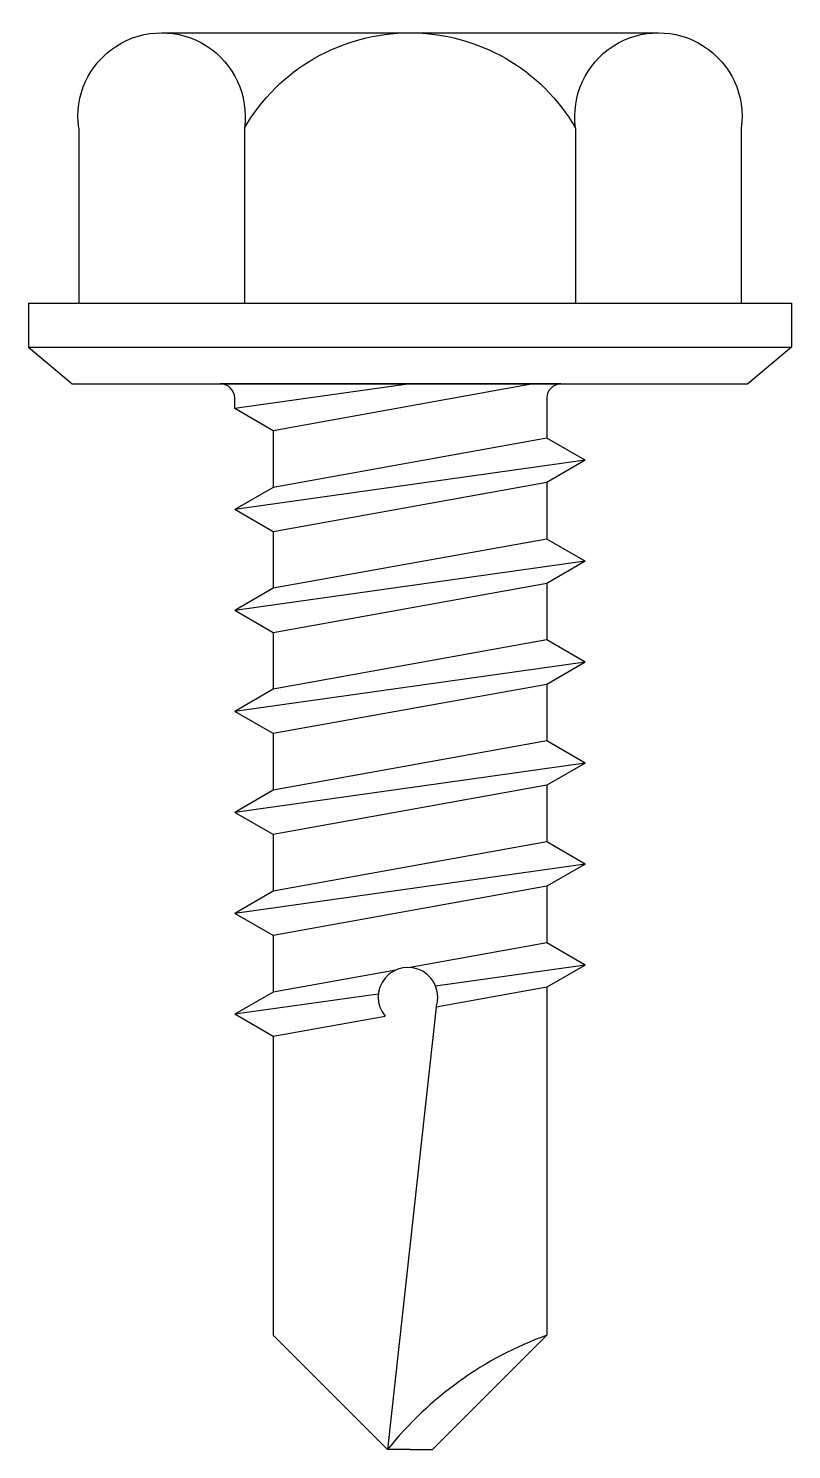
# Model space of a CAD drawing. Extents: x -6.8 to 6.8, y -19 to 6.3.
import ezdxf

# ---------------------------------------------------------------- set-up
doc = ezdxf.new("R2010")
doc.units = 0
doc.layers.get('0').update_dxf_attribs({"linetype": 'CONTINUOUS'})

msp = doc.modelspace()

# ---------------------------------------------------------------- linework, layer by layer
for p, q in [((-4.428, 6.26), (4.428, 6.26)), ((-5.904, 4.563), (-5.904, 1.442)), ((-2.952, 4.563), (-2.952, 1.442)), ((2.952, 4.563), (2.952, 1.442)), ((5.904, 4.563), (5.904, 1.442)), ((-6.801, 1.442), (6.801, 1.442)), ((-6.801, 1.442), (-6.801, 0.655)), ((6.801, 1.442), (6.801, 0.655)), ((-6.801, 0.655), (6.801, 0.655)), ((-6.801, 0.655), (-6.02, 0)), ((6.801, 0.655), (6.02, 0)), ((-6.02, 0), (6.02, 0)), ((2.69, 0), (-3.375, 0)), ((0, 0), (-3.125, -0.439)), ((2.197, 0), (-2.44, -0.835)), ((-3.125, -0.439), (-3.125, -0.25)), ((2.44, -0.25), (2.44, -0.965)), ((-2.44, -0.835), (-3.125, -0.439)), ((-2.44, -0.835), (-2.44, -1.844)), ((2.44, -0.965), (-2.44, -1.844)), ((3.125, -1.361), (2.44, -0.965)), ((3.125, -1.361), (-3.125, -2.239)), ((3.125, -1.361), (2.44, -1.756)), ((2.44, -1.756), (-2.44, -2.635)), ((2.44, -1.756), (2.44, -2.765)), ((-2.44, -1.844), (-3.125, -2.239)), ((-2.44, -2.635), (-3.125, -2.239)), ((-2.44, -2.635), (-2.44, -3.644)), ((2.44, -2.765), (-2.44, -3.644)), ((3.125, -3.161), (2.44, -2.765)), ((3.125, -3.161), (-3.125, -4.039)), ((3.125, -3.161), (2.44, -3.556)), ((-2.44, -3.644), (-3.125, -4.039)), ((2.44, -3.556), (-2.44, -4.435)), ((2.44, -3.556), (2.44, -4.565)), ((-2.44, -4.435), (-3.125, -4.039)), ((-2.44, -4.435), (-2.44, -5.444)), ((2.44, -4.565), (-2.44, -5.444)), ((3.125, -4.961), (2.44, -4.565)), ((3.125, -4.961), (-3.125, -5.839)), ((3.125, -4.961), (2.44, -5.356)), ((-2.44, -5.444), (-3.125, -5.839)), ((2.44, -5.356), (-2.44, -6.235)), ((2.44, -5.356), (2.44, -6.365)), ((-2.44, -6.235), (-3.125, -5.839)), ((-2.44, -6.235), (-2.44, -7.244)), ((2.44, -6.365), (-2.44, -7.244)), ((3.125, -6.761), (2.44, -6.365)), ((3.125, -6.761), (-3.125, -7.639)), ((3.125, -6.761), (2.44, -7.156)), ((-2.44, -7.244), (-3.125, -7.639)), ((2.44, -7.156), (-2.44, -8.035)), ((2.44, -7.156), (2.44, -8.165)), ((-2.44, -8.035), (-3.125, -7.639)), ((-2.44, -8.035), (-2.44, -9.044)), ((2.44, -8.165), (-2.44, -9.044)), ((3.125, -8.561), (2.44, -8.165)), ((3.125, -8.561), (-3.125, -9.439)), ((3.125, -8.561), (2.44, -8.956)), ((-2.44, -9.044), (-3.125, -9.439)), ((2.44, -8.956), (-2.44, -9.835)), ((2.44, -8.956), (2.44, -9.965)), ((-2.44, -9.835), (-3.125, -9.439)), ((-2.44, -9.835), (-2.44, -10.844)), ((2.44, -9.965), (0, -10.405)), ((3.125, -10.361), (2.44, -9.965)), ((3.125, -10.361), (0.457, -10.736)), ((3.125, -10.361), (2.44, -10.756)), ((-0.255, -10.45), (-2.44, -10.844)), ((-2.44, -10.844), (-3.125, -11.239)), ((-0.565, -10.879), (-3.125, -11.239)), ((2.44, -10.756), (0.466, -11.112)), ((2.44, -10.756), (2.44, -16.96)), ((0.466, -11.112), (-0.4, -19)), ((-2.44, -11.635), (-3.125, -11.239)), ((-0.445, -11.276), (-2.44, -11.635)), ((-2.44, -11.635), (-2.44, -16.96)), ((-0.4, -19), (-2.44, -16.96)), ((0.4, -19), (2.44, -16.96)), ((0, -19), (-0.4, -19)), ((0, -19), (0.4, -19))]:
    msp.add_line(p, q)
for centre, radius, start, end in [((-3.375, -0.25), 0.25, 0, 90), ((2.69, -0.25), 0.25, 90, 180), ((-0.036, -10.935), 0.532, 340.6333, 219.7742), ((4.641, -23.021), 6.448, 109.9581, 141.4221)]:
    msp.add_arc(centre, radius, start, end)
at = {"extrusion": (0, 0, -1)}
for centre, major_axis, start_param, end_param in [((-4.428, 4.77), (-1.054, 1.054), 5.358405, 8.778762), ((4.428, 4.77), (-1.054, 1.054), 5.358405, 8.778753), ((0, 2.845), (-2.415, 2.415), 6.024854, 8.112311)]:
    msp.add_ellipse(centre, major_axis=major_axis, ratio=1, start_param=start_param, end_param=end_param, dxfattribs=at)

doc.saveas('drawing.dxf')
